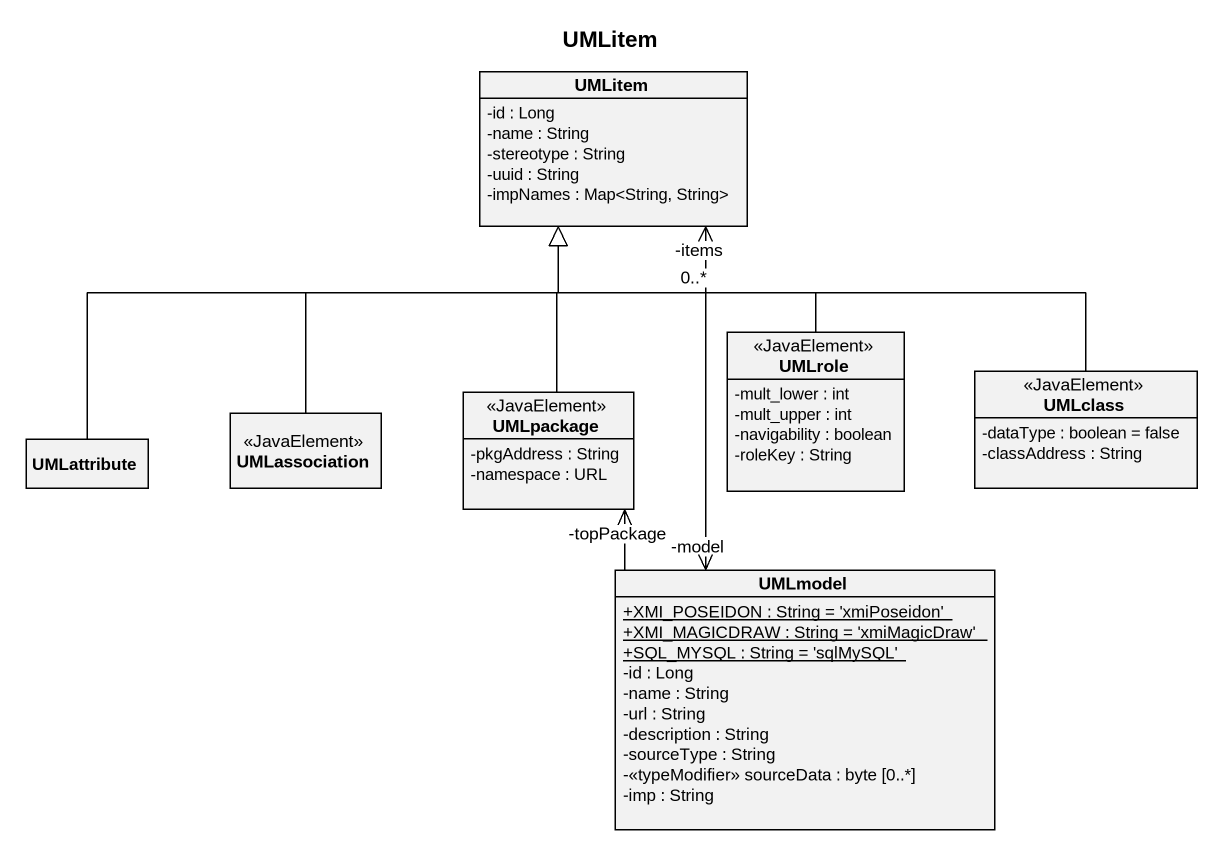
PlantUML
@startuml
title UMLitem
hide circle
hide empty members
skinparam classAttributeIconSize 0
class UMLitem {
  -id : Long
  -name : String
  -stereotype : String
  -uuid : String
  -impNames : Map<String, String>
}
class UMLrole <<JavaElement>> {
  -mult_lower : int
  -mult_upper : int
  -navigability : boolean
  -roleKey : String
}
class UMLassociation <<JavaElement>>
class UMLpackage <<JavaElement>> {
  -pkgAddress : String
  -namespace : URL
}
class UMLclass <<JavaElement>> {
  -dataType : boolean = false
  -classAddress : String
}
class UMLattribute
class UMLmodel {
  {static} +XMI_POSEIDON : String = 'xmiPoseidon'
  {static} +XMI_MAGICDRAW : String = 'xmiMagicDraw'
  {static} +SQL_MYSQL : String = 'sqlMySQL'
  -id : Long
  -name : String
  -url : String
  -description : String
  -sourceType : String
  -<<typeModifier>> sourceData : byte [0..*]
  -imp : String
}
UMLrole -up-|> UMLitem
UMLassociation -up-|> UMLitem
UMLpackage -up-|> UMLitem
UMLpackage "-topPackage" <-- UMLmodel
UMLclass -left-|> UMLitem
UMLattribute -right-|> UMLitem
UMLmodel "-model" <-up- UMLitem
UMLmodel -up-> "-items\n0..*" UMLitem
@enduml
